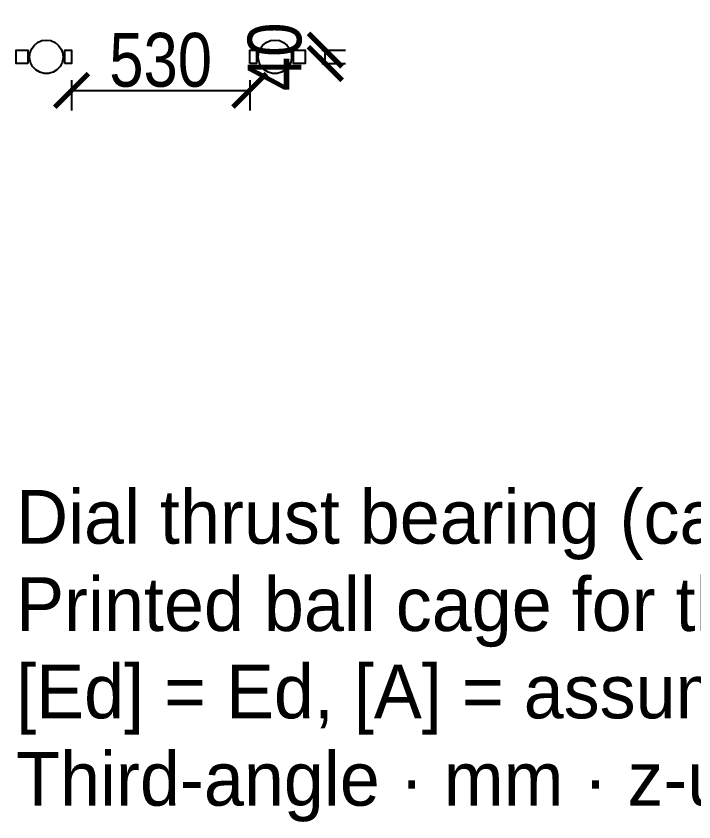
# Model space of a CAD drawing. Header units: millimetres. Extents: x -5 to 104, y -23 to 24.
# Drawn here: x -4.3 to 15.87, y -22.58 to 1.41 of the extents above; entities that cross this region are included whole.
import ezdxf

# ---------------------------------------------------------------- set-up
doc = ezdxf.new("R2010")
doc.units = ezdxf.units.MM
for name, color, linetype in [('DIMS', 3, 'CONTINUOUS'), ('TEXT', 7, 'CONTINUOUS'), ('VISIBLE', 7, 'CONTINUOUS')]:
    doc.layers.add(name, color=color, linetype=linetype)
doc.styles.add('OpenSansCondensed-Light', font='OpenSansCondensed-Light.ttf')
doc.dimstyles.new('EZDXF', dxfattribs={"dimtxt": 0.25, "dimasz": 0.175, "dimexe": 0.375, "dimexo": 0.125, "dimgap": 0.1, "dimtad": 1, "dimlfac": 100, "dimzin": 12, "dimdsep": 46, "dimtxsty": 'OpenSansCondensed-Light', "dimblk": 'ARCHTICK', "dimcen": 2.5, "dimazin": 3, "dimtfac": 0.5, "dimtmove": 2, "dimatfit": 3})

# ---------------------------------------------------------------- blocks, each defined once
blk = doc.blocks.new('_ARCHTICK')
at = {"color": 0, "linetype": 'BYBLOCK', "const_width": 0.15}
blk.add_lwpolyline([(-0.5, -0.5), (0.5, 0.5)], dxfattribs=at)

msp = doc.modelspace()

# ---------------------------------------------------------------- linework, layer by layer
at = {"layer": 'VISIBLE'}
for points in [[(-3.4, 0.7), (-3.2651, 0.68146), (-3.14021, 0.62721), (-3.03458, 0.54128), (-2.95606, 0.43003), (-2.91046, 0.30173), (-2.90117, 0.16588), (-2.92887, 0.03256), (-2.99152, -0.08834), (-3.08446, -0.18786), (-3.2008, -0.25861), (-3.33192, -0.29534), (-3.46808, -0.29534), (-3.5992, -0.25861), (-3.71554, -0.18786), (-3.80848, -0.08834), (-3.87113, 0.03256), (-3.89883, 0.16588), (-3.88954, 0.30173), (-3.84394, 0.43003), (-3.76542, 0.54128), (-3.65979, 0.62721), (-3.5349, 0.68146), (-3.4, 0.7)], [(3.4, 0.7), (3.5349, 0.68146), (3.65979, 0.62721), (3.76542, 0.54128), (3.84394, 0.43003), (3.88954, 0.30173), (3.89883, 0.16588), (3.87113, 0.03256), (3.80848, -0.08834), (3.71554, -0.18786), (3.5992, -0.25861), (3.46808, -0.29534), (3.33192, -0.29534), (3.2008, -0.25861), (3.08446, -0.18786), (2.99152, -0.08834), (2.92887, 0.03256), (2.90117, 0.16588), (2.91046, 0.30173), (2.95606, 0.43003), (3.03458, 0.54128), (3.14021, 0.62721), (3.2651, 0.68146), (3.4, 0.7)], [(-3.95, 0), (-4.3, 0), (-4.3, 0.4), (-3.95, 0.4), (-3.95, 0)], [(-2.85, 0), (-2.85, 0.4), (-2.65, 0.4), (-2.65, 0), (-2.85, 0)], [(2.65, 0), (2.65, 0.4), (2.85, 0.4), (2.85, 0), (2.65, 0)], [(3.95, 0.4), (4.3, 0.4), (4.3, 0), (3.95, 0), (3.95, 0.4)]]:
    msp.add_lwpolyline(points, dxfattribs=at)

# ---------------------------------------------------------------- texts
at = {"layer": 'TEXT'}
for s, p in [('Dial thrust bearing (carrier + 12 balls) — v0.1', (-4.3, -14.29534)), ('Printed ball cage for the control-dial tube / base-cradle collar joint.', (-4.3, -16.89534)), ('[Ed] = Ed, [A] = assumed.', (-4.3, -19.49534)), ('Third-angle · mm · z-up: top view above, section A-A front', (-4.3, -22.09534))]:
    msp.add_text(s, height=1.6, dxfattribs=at).set_placement(p)

# ---------------------------------------------------------------- dimensions: what is measured, and where the dimension line sits
at = {"layer": 'DIMS'}
msp.add_linear_dim(base=(4.9, 0), p1=(4.3, 0), p2=(4.3, 0.4), angle=90, dimstyle='EZDXF', override={"dimtxt": 1.6, "dimasz": 1, "dimexe": 0.6, "dimexo": 0.5, "dimdec": 2}, dxfattribs=at).render()
msp.add_linear_dim(base=(-2.65, -0.8), p1=(-2.65, 0), p2=(2.65, 0), dimstyle='EZDXF', override={"dimtxt": 1.6, "dimasz": 1, "dimexe": 0.6, "dimexo": 0.5, "dimdec": 2}, dxfattribs=at).render()

doc.saveas('drawing.dxf')
